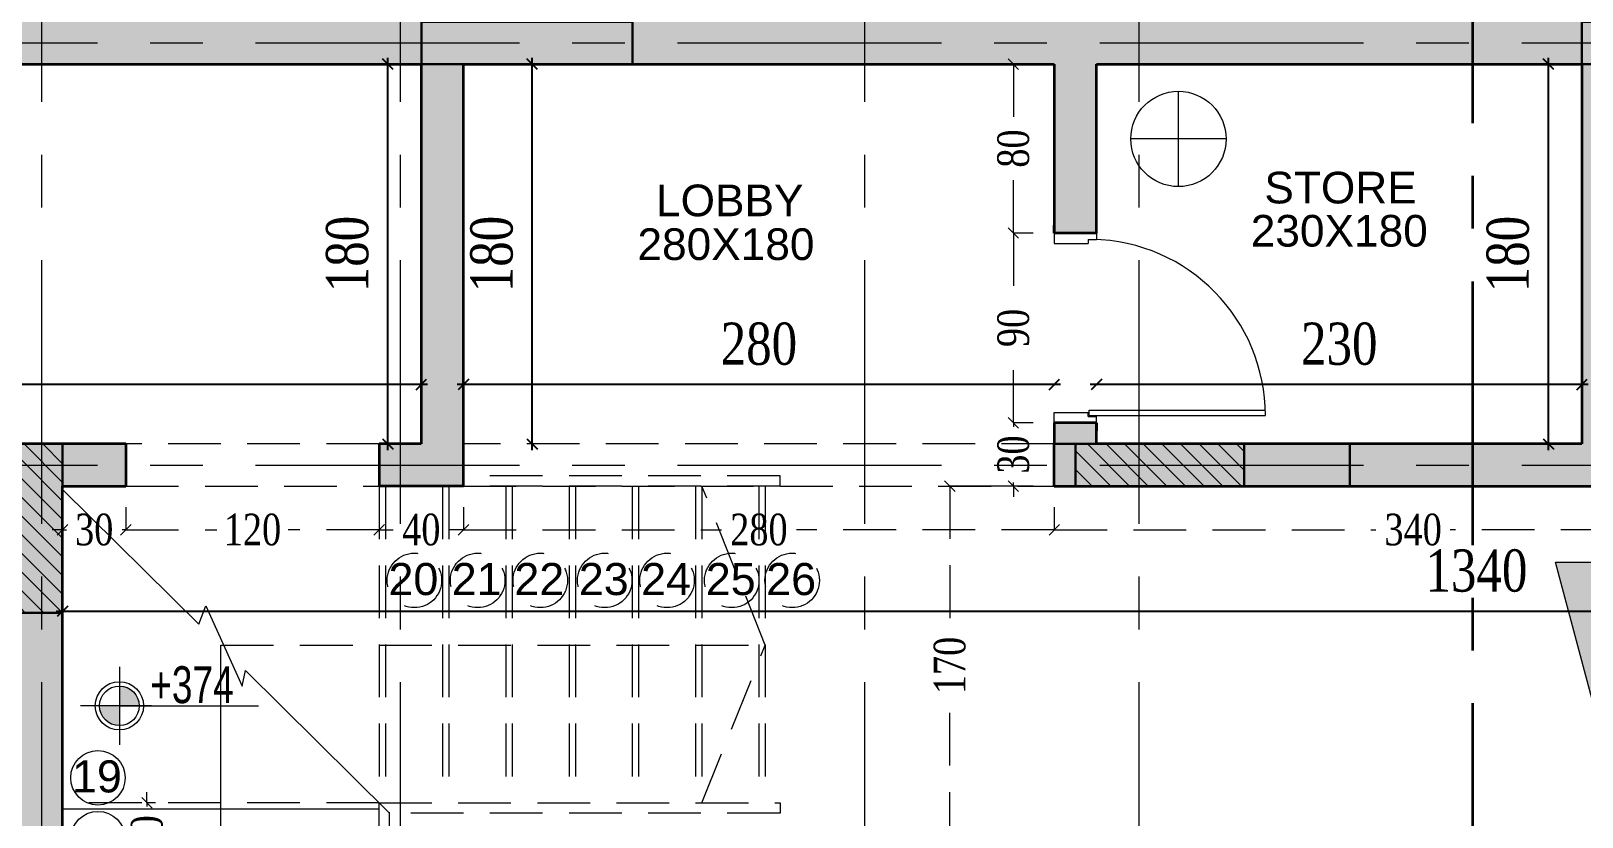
# Model space of a CAD drawing. Header units: inches. Extents: x -114 to 635, y -137 to 57.
# Drawn here: x 31.23 to 38.58, y 22.21 to 25.94 of the extents above; entities that cross this region are included whole.
import ezdxf
from ezdxf.enums import TextEntityAlignment as Align

# ---------------------------------------------------------------- set-up
doc = ezdxf.new("R2010")
doc.units = ezdxf.units.IN
doc.header["$MEASUREMENT"] = 0
doc.header["$PDMODE"] = 98
for name, pattern in [('( Hidden )', [0.375, 0.25, -0.125]), ('CENTER', [2, 1.25, -0.25, 0.25, -0.25]), ('CENTERX2', [4, 2.5, -0.5, 0.5, -0.5]), ('DASHED2', [0.375, 0.25, -0.125]), ('HIDDEN', [0.375, 0.25, -0.125]), ('VILLA AXIS$0$CENTER', [2, 1.25, -0.25, 0.25, -0.25])]:
    doc.linetypes.add(name, pattern=pattern)
doc.layers.get('0').update_dxf_attribs({"lineweight": 5})
doc.layers.get('Defpoints').update_dxf_attribs({"lineweight": 5})
for name, color, linetype, lineweight in [('.', 14, 'Continuous', 9), ('A-SECTION LINE', 230, 'Continuous', 35), ('A-text', 111, 'Continuous', 5), ('ARCHES', 1, 'HIDDEN', 5), ('COLUMNS HATCH', 1, 'Continuous', 5), ('DETAILS DIMENSION', 15, 'Continuous', 5), ('dim OUT_Pen_No__1', 7, 'Continuous', 13), ('DOOR', 1, 'Continuous', 5), ('E-AX', 9, '( Hidden )', 0), ('E-C', 6, 'Continuous', 5), ('GENERAL TEXT', 4, 'Continuous', 5), ('HATCH', 15, 'Continuous', 0), ('HIDDEN', 237, 'HIDDEN', 0), ('LEVEL SYMBOL', 8, 'Continuous', 5), ('PROPOSED COLUMNS', 6, 'Continuous', 30), ('ROOMS DIMENSION', 3, 'Continuous', 5), ('STAIR', 1, 'Continuous', 5), ('WALL PROPOSED', 7, 'Continuous', 30)]:
    doc.layers.add(name, color=color, linetype=linetype, lineweight=lineweight)
doc.layers.add('ALARM', color=7, linetype='Continuous', lineweight=5, true_color=0xff0f0f)
doc.layers.add('AXIES', color=7, linetype='CENTER', lineweight=0, true_color=0x949596)
doc.styles.add('002-F.FLOOR PLAN$0$xref plans$0$ATTRIBUTE', font='BKANT.TTF')
doc.styles.add('GROUND FLOOR XREF - option 3$0$STYLE1', font='arial.ttf', dxfattribs={"height": 30})
doc.styles.add('ST', font='times.ttf', dxfattribs={"width": 0.8})
doc.styles.get("Standard").update_dxf_attribs({"font": 'arial.ttf'})
doc.styles.add('style4', font='times.ttf', dxfattribs={"width": 0.8})
doc.dimstyles.new('DIM100-2', dxfattribs={"dimtxt": 0.2, "dimasz": 0.05, "dimexe": 0.1, "dimexo": 0.1, "dimgap": 0.09, "dimtad": 1, "dimdec": 0, "dimlfac": 100, "dimzin": 0, "dimdsep": 46, "dimtxsty": 'style4', "dimblk1": 'OBLIQUE', "dimblk2": 'OBLIQUE', "dimsah": 1, "dimcen": 0.09, "dimdle": 0.03, "dimse1": 1, "dimse2": 1, "dimclrd": 256, "dimclrt": 256, "dimadec": 0, "dimazin": 0, "dimtfac": 1, "dimtdec": 0, "dimtix": 1, "dimtmove": 2, "dimatfit": 3, "dimldrblk": 'OBLIQUE', "dimfxl": 1, "dimtolj": 1, "dimtzin": 0, "dimarcsym": 0})
doc.dimstyles.new('RASH PLAN', dxfattribs={"dimtxt": 0.15, "dimasz": 0.05, "dimexe": 0, "dimexo": 0.1, "dimgap": 0.05, "dimtad": 0, "dimdec": 0, "dimlfac": 100, "dimzin": 0, "dimdsep": 46, "dimtxsty": 'ST', "dimblk": 'OBLIQUE', "dimcen": 0.09, "dimclrd": 200, "dimclre": 6, "dimclrt": 1, "dimadec": 0, "dimazin": 0, "dimtfac": 1, "dimtdec": 0, "dimtmove": 1, "dimatfit": 3, "dimldrblk": 'OBLIQUE', "dimfxl": 0, "dimtolj": 1, "dimtzin": 0, "dimlwd": -1, "dimlwe": -1, "dimarcsym": 0})
pattern_1 = [(135, (-50.72994, 2.49188), (-0.044194174, -0.044194174), [])]

# ---------------------------------------------------------------- blocks, each defined once
blk = doc.blocks.new('_Oblique')
at = {"color": 0, "lineweight": -2}
blk.add_line((-0.5, -0.5), (0.5, 0.5), dxfattribs=at)
blk = doc.blocks.new('*D221')
at = {"layer": 'Defpoints', "color": 0, "transparency": 16777216}
for p in [(36.2784, 24.2618), (36.2784, 24.0296), (38.5789, 23.9796)]:
    blk.add_point(p, dxfattribs=at)
at = {"layer": 'ROOMS DIMENSION', "linetype": 'Continuous', "lineweight": -2, "transparency": 16777216}
blk.add_line((38.6089, 24.2618), (36.2484, 24.2618), dxfattribs=at)
at = {"layer": 'ROOMS DIMENSION', "lineweight": -2, "transparency": 16777216, "xscale": 0.05, "yscale": 0.05, "zscale": 0.05, "rotation": 180}
blk.add_blockref('_Oblique', (36.2784, 24.2618), dxfattribs=at)
at = {"layer": 'ROOMS DIMENSION', "lineweight": -2, "transparency": 16777216, "xscale": 0.05, "yscale": 0.05, "zscale": 0.05}
blk.add_blockref('_Oblique', (38.5789, 24.2618), dxfattribs=at)
at = {"layer": 'ROOMS DIMENSION', "transparency": 16777216, "insert": (37.4287, 24.4536), "char_height": 0.2, "attachment_point": 5, "style": 'style4'}
blk.add_mtext('\\A1;230', dxfattribs=at)
blk = doc.blocks.new('*D222')
at = {"layer": 'Defpoints', "color": 0, "transparency": 16777216}
for p in [(33.2786, 24.2618), (33.2786, 24.062), (36.0784, 24.0796)]:
    blk.add_point(p, dxfattribs=at)
at = {"layer": 'ROOMS DIMENSION', "linetype": 'Continuous', "lineweight": -2, "transparency": 16777216}
blk.add_line((36.1084, 24.2618), (33.2486, 24.2618), dxfattribs=at)
at = {"layer": 'ROOMS DIMENSION', "lineweight": -2, "transparency": 16777216, "xscale": 0.05, "yscale": 0.05, "zscale": 0.05, "rotation": 180}
blk.add_blockref('_Oblique', (33.2786, 24.2618), dxfattribs=at)
at = {"layer": 'ROOMS DIMENSION', "lineweight": -2, "transparency": 16777216, "xscale": 0.05, "yscale": 0.05, "zscale": 0.05}
blk.add_blockref('_Oblique', (36.0784, 24.2618), dxfattribs=at)
at = {"layer": 'ROOMS DIMENSION', "transparency": 16777216, "insert": (34.6785, 24.4536), "char_height": 0.2, "attachment_point": 5, "style": 'style4'}
blk.add_mtext('\\A1;280', dxfattribs=at)
blk = doc.blocks.new('*D223')
at = {"layer": 'Defpoints', "color": 0, "transparency": 16777216}
for p in [(27.2786, 24.2618), (27.2786, 23.9796), (33.0786, 23.9796)]:
    blk.add_point(p, dxfattribs=at)
at = {"layer": 'ROOMS DIMENSION', "linetype": 'Continuous', "lineweight": -2, "transparency": 16777216}
blk.add_line((33.1086, 24.2618), (27.2486, 24.2618), dxfattribs=at)
at = {"layer": 'ROOMS DIMENSION', "lineweight": -2, "transparency": 16777216, "xscale": 0.05, "yscale": 0.05, "zscale": 0.05, "rotation": 180}
blk.add_blockref('_Oblique', (27.2786, 24.2618), dxfattribs=at)
at = {"layer": 'ROOMS DIMENSION', "lineweight": -2, "transparency": 16777216, "xscale": 0.05, "yscale": 0.05, "zscale": 0.05}
blk.add_blockref('_Oblique', (33.0786, 24.2618), dxfattribs=at)
at = {"layer": 'ROOMS DIMENSION', "transparency": 16777216, "insert": (30.1786, 24.4536), "char_height": 0.2, "attachment_point": 5, "style": 'style4'}
blk.add_mtext('\\A1;580', dxfattribs=at)
blk = doc.blocks.new('*D252')
at = {"layer": 'Defpoints', "color": 0, "transparency": 16777216}
for p in [(36.0784, 23.7796), (39.479, 23.7796), (36.0784, 23.5732)]:
    blk.add_point(p, dxfattribs=at)
at = {"layer": 'DETAILS DIMENSION', "color": 6, "transparency": 16777216}
for p, q in [((36.0784, 23.6796), (36.0784, 23.5732)), ((39.479, 23.6796), (39.479, 23.5732))]:
    blk.add_line(p, q, dxfattribs=at)
at = {"layer": 'DETAILS DIMENSION', "color": 200, "linetype": 'DASHED2', "transparency": 16777216}
for p, q in [((36.0784, 23.5732), (37.6026, 23.5732)), ((39.479, 23.5732), (37.9548, 23.5732))]:
    blk.add_line(p, q, dxfattribs=at)
at = {"layer": 'DETAILS DIMENSION', "color": 200, "transparency": 16777216, "xscale": 0.05, "yscale": 0.05, "zscale": 0.05, "rotation": 180}
blk.add_blockref('_Oblique', (36.0784, 23.5732), dxfattribs=at)
at = {"layer": 'DETAILS DIMENSION', "color": 200, "transparency": 16777216, "xscale": 0.05, "yscale": 0.05, "zscale": 0.05}
blk.add_blockref('_Oblique', (39.479, 23.5732), dxfattribs=at)
at = {"layer": 'DETAILS DIMENSION', "color": 1, "transparency": 16777216, "insert": (37.7787, 23.5732), "char_height": 0.15, "attachment_point": 5, "style": 'ST'}
blk.add_mtext('\\A1;340', dxfattribs=at)
blk = doc.blocks.new('*D253')
at = {"layer": 'Defpoints', "color": 0, "transparency": 16777216}
for p in [(35.8844, 25.7801), (36.0784, 25.7801), (36.0784, 24.9796)]:
    blk.add_point(p, dxfattribs=at)
at = {"layer": 'DETAILS DIMENSION', "color": 6, "transparency": 16777216}
for p, q in [((35.9784, 25.7801), (35.8844, 25.7801)), ((35.9784, 24.9796), (35.8844, 24.9796))]:
    blk.add_line(p, q, dxfattribs=at)
at = {"layer": 'DETAILS DIMENSION', "color": 200, "linetype": 'DASHED2', "transparency": 16777216}
for p, q in [((35.8844, 25.7801), (35.8844, 25.5099)), ((35.8844, 24.9796), (35.8844, 25.2498))]:
    blk.add_line(p, q, dxfattribs=at)
at = {"layer": 'DETAILS DIMENSION', "color": 200, "transparency": 16777216, "xscale": 0.05, "yscale": 0.05, "zscale": 0.05}
for p, rotation in [((35.8844, 25.7801), 90), ((35.8844, 24.9796), 270)]:
    blk.add_blockref('_Oblique', p, dxfattribs=dict(at, rotation=rotation))
at = {"layer": 'DETAILS DIMENSION', "color": 1, "transparency": 16777216, "insert": (35.8844, 25.3799), "char_height": 0.15, "attachment_point": 5, "rotation": 90, "style": 'ST'}
blk.add_mtext('\\A1;80', dxfattribs=at)
blk = doc.blocks.new('*D254')
at = {"layer": 'Defpoints', "color": 0, "transparency": 16777216}
for p in [(36.0784, 24.9796), (35.8844, 24.0796), (36.0784, 24.0796)]:
    blk.add_point(p, dxfattribs=at)
at = {"layer": 'DETAILS DIMENSION', "color": 6, "transparency": 16777216}
for p, q in [((35.9784, 24.9796), (35.8844, 24.9796)), ((35.9784, 24.0796), (35.8844, 24.0796))]:
    blk.add_line(p, q, dxfattribs=at)
at = {"layer": 'DETAILS DIMENSION', "color": 200, "linetype": 'DASHED2', "transparency": 16777216}
for p, q in [((35.8844, 24.9796), (35.8844, 24.6616)), ((35.8844, 24.0796), (35.8844, 24.3977))]:
    blk.add_line(p, q, dxfattribs=at)
at = {"layer": 'DETAILS DIMENSION', "color": 200, "transparency": 16777216, "xscale": 0.05, "yscale": 0.05, "zscale": 0.05}
for p, rotation in [((35.8844, 24.9796), 90), ((35.8844, 24.0796), 270)]:
    blk.add_blockref('_Oblique', p, dxfattribs=dict(at, rotation=rotation))
at = {"layer": 'DETAILS DIMENSION', "color": 1, "transparency": 16777216, "insert": (35.8844, 24.5296), "char_height": 0.15, "attachment_point": 5, "rotation": 90, "style": 'ST'}
blk.add_mtext('\\A1;90', dxfattribs=at)
blk = doc.blocks.new('*D255')
at = {"layer": 'Defpoints', "color": 0, "transparency": 16777216}
for p in [(36.0784, 24.0796), (35.8844, 23.7796), (36.0784, 23.7796)]:
    blk.add_point(p, dxfattribs=at)
at = {"layer": 'DETAILS DIMENSION', "color": 200, "linetype": 'DASHED2', "transparency": 16777216}
for p, q in [((35.8844, 24.0796), (35.8844, 24.1296)), ((35.8844, 24.0796), (35.8844, 24.0615)), ((35.8844, 23.7796), (35.8844, 23.7978)), ((35.8844, 23.7796), (35.8844, 23.7296))]:
    blk.add_line(p, q, dxfattribs=at)
at = {"layer": 'DETAILS DIMENSION', "color": 6, "transparency": 16777216}
for p, q in [((35.9784, 24.0796), (35.8844, 24.0796)), ((35.9784, 23.7796), (35.8844, 23.7796))]:
    blk.add_line(p, q, dxfattribs=at)
at = {"layer": 'DETAILS DIMENSION', "color": 200, "transparency": 16777216, "xscale": 0.05, "yscale": 0.05, "zscale": 0.05}
for p, rotation in [((35.8844, 24.0796), 270), ((35.8844, 23.7796), 90)]:
    blk.add_blockref('_Oblique', p, dxfattribs=dict(at, rotation=rotation))
at = {"layer": 'DETAILS DIMENSION', "color": 1, "transparency": 16777216, "insert": (35.8844, 23.9296), "char_height": 0.15, "attachment_point": 5, "rotation": 90, "style": 'ST'}
blk.add_mtext('\\A1;30', dxfattribs=at)
blk = doc.blocks.new('*D266')
at = {"layer": 'Defpoints', "color": 0, "transparency": 16777216}
for p in [(33.2786, 23.7796), (36.0784, 23.7796), (33.2786, 23.5732)]:
    blk.add_point(p, dxfattribs=at)
at = {"layer": 'DETAILS DIMENSION', "color": 6, "transparency": 16777216}
for p, q in [((33.2786, 23.6796), (33.2786, 23.5732)), ((36.0784, 23.6796), (36.0784, 23.5732))]:
    blk.add_line(p, q, dxfattribs=at)
at = {"layer": 'DETAILS DIMENSION', "color": 200, "linetype": 'DASHED2', "transparency": 16777216}
for p, q in [((33.2786, 23.5732), (34.5007, 23.5732)), ((36.0784, 23.5732), (34.8563, 23.5732))]:
    blk.add_line(p, q, dxfattribs=at)
at = {"layer": 'DETAILS DIMENSION', "color": 200, "transparency": 16777216, "xscale": 0.05, "yscale": 0.05, "zscale": 0.05, "rotation": 180}
blk.add_blockref('_Oblique', (33.2786, 23.5732), dxfattribs=at)
at = {"layer": 'DETAILS DIMENSION', "color": 200, "transparency": 16777216, "xscale": 0.05, "yscale": 0.05, "zscale": 0.05}
blk.add_blockref('_Oblique', (36.0784, 23.5732), dxfattribs=at)
at = {"layer": 'DETAILS DIMENSION', "color": 1, "transparency": 16777216, "insert": (34.6785, 23.5732), "char_height": 0.15, "attachment_point": 5, "style": 'ST'}
blk.add_mtext('\\A1;280', dxfattribs=at)
blk = doc.blocks.new('*D267')
at = {"layer": 'Defpoints', "color": 0, "transparency": 16777216}
for p in [(32.8786, 23.7793), (33.2786, 23.7796), (32.8786, 23.5732)]:
    blk.add_point(p, dxfattribs=at)
at = {"layer": 'DETAILS DIMENSION', "color": 6, "transparency": 16777216}
for p, q in [((32.8786, 23.6793), (32.8786, 23.5732)), ((33.2786, 23.6796), (33.2786, 23.5732))]:
    blk.add_line(p, q, dxfattribs=at)
at = {"layer": 'DETAILS DIMENSION', "color": 200, "linetype": 'DASHED2', "transparency": 16777216}
for p, q in [((32.8786, 23.5732), (32.9445, 23.5732)), ((33.2786, 23.5732), (33.2126, 23.5732))]:
    blk.add_line(p, q, dxfattribs=at)
at = {"layer": 'DETAILS DIMENSION', "color": 200, "transparency": 16777216, "xscale": 0.05, "yscale": 0.05, "zscale": 0.05, "rotation": 180}
blk.add_blockref('_Oblique', (32.8786, 23.5732), dxfattribs=at)
at = {"layer": 'DETAILS DIMENSION', "color": 200, "transparency": 16777216, "xscale": 0.05, "yscale": 0.05, "zscale": 0.05}
blk.add_blockref('_Oblique', (33.2786, 23.5732), dxfattribs=at)
at = {"layer": 'DETAILS DIMENSION', "color": 1, "transparency": 16777216, "insert": (33.0786, 23.5732), "char_height": 0.15, "attachment_point": 5, "style": 'ST'}
blk.add_mtext('\\A1;40', dxfattribs=at)
blk = doc.blocks.new('*D268')
at = {"layer": 'Defpoints', "color": 0, "transparency": 16777216}
for p in [(31.6786, 23.7796), (32.8786, 23.7793), (31.6786, 23.5732)]:
    blk.add_point(p, dxfattribs=at)
at = {"layer": 'DETAILS DIMENSION', "color": 6, "transparency": 16777216}
for p, q in [((31.6786, 23.6796), (31.6786, 23.5732)), ((32.8786, 23.6793), (32.8786, 23.5732))]:
    blk.add_line(p, q, dxfattribs=at)
at = {"layer": 'DETAILS DIMENSION', "color": 200, "linetype": 'DASHED2', "transparency": 16777216}
for p, q in [((31.6786, 23.5732), (32.1092, 23.5732)), ((32.8786, 23.5732), (32.4479, 23.5732))]:
    blk.add_line(p, q, dxfattribs=at)
at = {"layer": 'DETAILS DIMENSION', "color": 200, "transparency": 16777216, "xscale": 0.05, "yscale": 0.05, "zscale": 0.05, "rotation": 180}
blk.add_blockref('_Oblique', (31.6786, 23.5732), dxfattribs=at)
at = {"layer": 'DETAILS DIMENSION', "color": 200, "transparency": 16777216, "xscale": 0.05, "yscale": 0.05, "zscale": 0.05}
blk.add_blockref('_Oblique', (32.8786, 23.5732), dxfattribs=at)
at = {"layer": 'DETAILS DIMENSION', "color": 1, "transparency": 16777216, "insert": (32.2786, 23.5732), "char_height": 0.15, "attachment_point": 5, "style": 'ST'}
blk.add_mtext('\\A1;120', dxfattribs=at)
blk = doc.blocks.new('*D269')
at = {"layer": 'Defpoints', "color": 0, "transparency": 16777216}
for p in [(31.3786, 23.7796), (31.6786, 23.7796), (31.3786, 23.5732)]:
    blk.add_point(p, dxfattribs=at)
at = {"layer": 'DETAILS DIMENSION', "color": 6, "transparency": 16777216}
for p, q in [((31.3786, 23.6796), (31.3786, 23.5732)), ((31.6786, 23.6796), (31.6786, 23.5732))]:
    blk.add_line(p, q, dxfattribs=at)
at = {"layer": 'DETAILS DIMENSION', "color": 200, "linetype": 'DASHED2', "transparency": 16777216}
for p, q in [((31.3786, 23.5732), (31.3286, 23.5732)), ((31.3786, 23.5732), (31.3967, 23.5732)), ((31.6786, 23.5732), (31.6604, 23.5732)), ((31.6786, 23.5732), (31.7286, 23.5732))]:
    blk.add_line(p, q, dxfattribs=at)
at = {"layer": 'DETAILS DIMENSION', "color": 200, "transparency": 16777216, "xscale": 0.05, "yscale": 0.05, "zscale": 0.05}
blk.add_blockref('_Oblique', (31.3786, 23.5732), dxfattribs=at)
at = {"layer": 'DETAILS DIMENSION', "color": 200, "transparency": 16777216, "xscale": 0.05, "yscale": 0.05, "zscale": 0.05, "rotation": 180}
blk.add_blockref('_Oblique', (31.6786, 23.5732), dxfattribs=at)
at = {"layer": 'DETAILS DIMENSION', "color": 1, "transparency": 16777216, "insert": (31.5286, 23.5732), "char_height": 0.15, "attachment_point": 5, "style": 'ST'}
blk.add_mtext('\\A1;30', dxfattribs=at)
blk = doc.blocks.new('*D308')
at = {"layer": 'Defpoints', "color": 0, "transparency": 16777216}
for p in [(35.583, 23.7796), (36.0784, 23.7796), (35.2783, 22.08)]:
    blk.add_point(p, dxfattribs=at)
at = {"layer": 'DETAILS DIMENSION', "color": 6, "transparency": 16777216}
for p, q in [((35.9784, 23.7796), (35.583, 23.7796)), ((35.3783, 22.08), (35.583, 22.08))]:
    blk.add_line(p, q, dxfattribs=at)
at = {"layer": 'DETAILS DIMENSION', "color": 200, "linetype": 'DASHED2', "transparency": 16777216}
for p, q in [((35.583, 23.7796), (35.583, 23.0992)), ((35.583, 22.08), (35.583, 22.7605))]:
    blk.add_line(p, q, dxfattribs=at)
at = {"layer": 'DETAILS DIMENSION', "color": 200, "transparency": 16777216, "xscale": 0.05, "yscale": 0.05, "zscale": 0.05}
for p, rotation in [((35.583, 23.7796), 90), ((35.583, 22.08), 270)]:
    blk.add_blockref('_Oblique', p, dxfattribs=dict(at, rotation=rotation))
at = {"layer": 'DETAILS DIMENSION', "color": 1, "transparency": 16777216, "insert": (35.583, 22.9298), "char_height": 0.15, "attachment_point": 5, "rotation": 90, "style": 'ST'}
blk.add_mtext('\\A1;170', dxfattribs=at)
blk = doc.blocks.new('*D311')
at = {"layer": 'Defpoints', "color": 0, "transparency": 16777216}
for p in [(31.3786, 23.7796), (44.7787, 23.7796), (44.7787, 23.1867)]:
    blk.add_point(p, dxfattribs=at)
at = {"layer": 'ROOMS DIMENSION', "linetype": 'Continuous', "lineweight": -2, "transparency": 16777216}
blk.add_line((31.3486, 23.1867), (44.8087, 23.1867), dxfattribs=at)
at = {"layer": 'ROOMS DIMENSION', "lineweight": -2, "transparency": 16777216, "xscale": 0.05, "yscale": 0.05, "zscale": 0.05, "rotation": 180}
blk.add_blockref('_Oblique', (31.3786, 23.1867), dxfattribs=at)
at = {"layer": 'ROOMS DIMENSION', "lineweight": -2, "transparency": 16777216, "xscale": 0.05, "yscale": 0.05, "zscale": 0.05}
blk.add_blockref('_Oblique', (44.7787, 23.1867), dxfattribs=at)
at = {"layer": 'ROOMS DIMENSION', "transparency": 16777216, "insert": (38.0787, 23.3785), "char_height": 0.2, "attachment_point": 5, "style": 'style4'}
blk.add_mtext('\\A1;1340', dxfattribs=at)
blk = doc.blocks.new('*D334')
at = {"layer": 'Defpoints', "color": 0, "transparency": 16777216}
for p in [(38.4202, 25.7801), (38.5789, 25.7801), (38.5789, 23.9796)]:
    blk.add_point(p, dxfattribs=at)
at = {"layer": 'ROOMS DIMENSION', "linetype": 'Continuous', "lineweight": -2, "transparency": 16777216}
blk.add_line((38.4202, 23.9496), (38.4202, 25.8101), dxfattribs=at)
at = {"layer": 'ROOMS DIMENSION', "lineweight": -2, "transparency": 16777216, "xscale": 0.05, "yscale": 0.05, "zscale": 0.05}
for p, rotation in [((38.4202, 25.7801), 90), ((38.4202, 23.9796), 270)]:
    blk.add_blockref('_Oblique', p, dxfattribs=dict(at, rotation=rotation))
at = {"layer": 'ROOMS DIMENSION', "transparency": 16777216, "insert": (38.2284, 24.8799), "char_height": 0.2, "attachment_point": 5, "rotation": 90, "style": 'style4'}
blk.add_mtext('\\A1;180', dxfattribs=at)
blk = doc.blocks.new('*D345')
at = {"layer": 'Defpoints', "color": 0, "transparency": 16777216}
for p in [(33.2786, 25.7801), (33.6043, 25.7801), (33.2786, 23.9796)]:
    blk.add_point(p, dxfattribs=at)
at = {"layer": 'ROOMS DIMENSION', "linetype": 'Continuous', "lineweight": -2, "transparency": 16777216}
blk.add_line((33.6043, 23.9496), (33.6043, 25.8101), dxfattribs=at)
at = {"layer": 'ROOMS DIMENSION', "lineweight": -2, "transparency": 16777216, "xscale": 0.05, "yscale": 0.05, "zscale": 0.05}
for p, rotation in [((33.6043, 25.7801), 90), ((33.6043, 23.9796), 270)]:
    blk.add_blockref('_Oblique', p, dxfattribs=dict(at, rotation=rotation))
at = {"layer": 'ROOMS DIMENSION', "transparency": 16777216, "insert": (33.4126, 24.8799), "char_height": 0.2, "attachment_point": 5, "rotation": 90, "style": 'style4'}
blk.add_mtext('\\A1;180', dxfattribs=at)
blk = doc.blocks.new('*D346')
at = {"layer": 'Defpoints', "color": 0, "transparency": 16777216}
for p in [(32.9203, 25.7801), (33.0786, 25.7801), (33.0786, 23.9796)]:
    blk.add_point(p, dxfattribs=at)
at = {"layer": 'ROOMS DIMENSION', "linetype": 'Continuous', "lineweight": -2, "transparency": 16777216}
blk.add_line((32.9203, 23.9496), (32.9203, 25.8101), dxfattribs=at)
at = {"layer": 'ROOMS DIMENSION', "lineweight": -2, "transparency": 16777216, "xscale": 0.05, "yscale": 0.05, "zscale": 0.05}
for p, rotation in [((32.9203, 25.7801), 90), ((32.9203, 23.9796), 270)]:
    blk.add_blockref('_Oblique', p, dxfattribs=dict(at, rotation=rotation))
at = {"layer": 'ROOMS DIMENSION', "transparency": 16777216, "insert": (32.7286, 24.8799), "char_height": 0.2, "attachment_point": 5, "rotation": 90, "style": 'style4'}
blk.add_mtext('\\A1;180', dxfattribs=at)
blk = doc.blocks.new('A$Cee9972fe')
at = {"layer": 'ALARM', "lineweight": 0}
for p, q in [((-0.1835, -0.0942), (-0.1835, 0.3575)), ((0.0423, 0.1316), (-0.4093, 0.1316))]:
    blk.add_line(p, q, dxfattribs=at)
blk.add_circle((-0.1835, 0.1316), 0.2258, dxfattribs=at)
blk = doc.blocks.new('*U1152')
for p, q in [((-1600, 101.4), (-1550, 101.4)), ((-1550, 101.4), (-1550, -58.6)), ((-750, 101.4), (-750, -58.6)), ((-700, 101.4), (-750, 101.4)), ((-1570, -58.6), (-1550, -58.6)), ((-1570, -58.6), (-1570, -98.6)), ((-1565, -63.6), (-1565, -898.6)), ((-1565, -63.6), (-1540, -63.6)), ((-1540, -63.6), (-1540, -896.8)), ((-730, -58.6), (-750, -58.6)), ((-730, -58.6), (-730, -98.6)), ((-1600, -98.6), (-1570, -98.6)), ((-700, -98.6), (-730, -98.6))]:
    blk.add_line(p, q)
blk.add_arc((-1565.1, -63.4), 835.2, 270.00586, 358.95662)
blk = doc.blocks.new('DASLASDLASLDASLASDLASLQWELQWELQWELQWELQ')
at = {"layer": 'AXIES', "linetype": 'CENTERX2', "ltscale": 0.5}
for p, q in [((31.2786, -578.2063), (31.2786, -610.1736)), ((32.9786, -578.2063), (32.9786, -610.1736)), ((35.1783, -578.2063), (35.1783, -610.1736)), ((36.4786, -578.2063), (36.4786, -610.1736)), ((20.2934, -587.1767), (52.6834, -587.1767)), ((20.2934, -589.1776), (52.6834, -589.1776))]:
    blk.add_line(p, q, dxfattribs=at)
blk = doc.blocks.new('QWEQWLDASLLDLQLEQWLDASLELQWLQELQWLE')
at = {"layer": '.'}
h = blk.add_hatch(dxfattribs=at)
h.set_pattern_fill('ANSI31', color=9, scale=0.5, angle=90)
h.set_pattern_definition(pattern_1)
h.paths.add_polyline_path([(933.9902, -49.9205), (933.7902, -49.9205), (933.7902, -49.1205), (933.9902, -49.1205)])
h = blk.add_hatch(dxfattribs=at)
h.set_pattern_fill('ANSI31', color=9, scale=0.5, angle=90)
h.set_pattern_definition(pattern_1)
h.paths.add_polyline_path([(939.5897, -49.1205), (939.5897, -49.3205), (938.7902, -49.3205), (938.7902, -49.1205)])
at = {"layer": 'COLUMNS HATCH', "ltscale": 300}
for points in [[(936.6907, -47.1196), (936.6907, -47.3196), (935.6907, -47.3196), (935.6907, -47.1196)], [(942.3904, -47.12), (942.3904, -47.32), (941.1904, -47.32), (941.1904, -47.12)], [(933.6902, -49.1205), (933.9902, -49.1205), (933.9902, -49.9205), (933.6902, -49.9205)], [(938.69, -49.1205), (940.0897, -49.1205), (940.0897, -49.3205), (938.69, -49.3205)]]:
    blk.add_hatch(color=256, dxfattribs=at).paths.add_polyline_path(points)
at = {"layer": 'PROPOSED COLUMNS'}
for points in [[(936.6907, -47.1196), (936.6907, -47.3196), (935.6907, -47.3196), (935.6907, -47.1196)], [(942.3904, -47.12), (942.3904, -47.32), (941.1904, -47.32), (941.1904, -47.12)], [(933.6902, -49.1205), (933.9902, -49.1205), (933.9902, -49.9205), (933.6902, -49.9205)], [(933.9902, -49.9205), (933.7902, -49.9205), (933.7902, -49.1205), (933.9902, -49.1205)], [(938.69, -49.1205), (940.0897, -49.1205), (940.0897, -49.3205), (938.69, -49.3205)], [(939.5897, -49.1205), (939.5897, -49.3205), (938.7902, -49.3205), (938.7902, -49.1205)]]:
    blk.add_lwpolyline(points, close=True, dxfattribs=at)
blk = doc.blocks.new('002-F.FLOOR PLAN$0$xref plans$0$LVL-PL')
h = blk.add_hatch(color=256)
h.paths.add_polyline_path([(0, 0.1233), (0, 0), (0.1233, 0, 0.414214)])
h.paths.add_polyline_path([(0, 0), (-0.1233, 0, 0.414214), (0, -0.1233)])
for p, q in [((0, 0.2424), (0, -0.2424)), ((0.2, 0), (-0.2424, 0)), ((0, 0), (0.8648, 0))]:
    blk.add_line(p, q)
for radius in [0.15, 0.1233]:
    blk.add_circle((0, 0), radius)
at = {"style": '002-F.FLOOR PLAN$0$xref plans$0$ATTRIBUTE', "width": 0.75, "flags": 12}
for tag, p in [('LEVEL', (0.517, 0.1508)), ('POSITION', (0.517, -0.1541))]:
    blk.add_attdef(tag, text='', height=0.2, dxfattribs=at).set_placement(p, align=Align.MIDDLE)
blk = doc.blocks.new('FIRE EXTINGUISHER')
at = {"transparency": 33554559}
h = blk.add_hatch(color=256, dxfattribs=at)
h.dxf.hatch_style = 1
h.paths.add_polyline_path([(165310.7, -106760.4), (164960.7, -106666.6), (164960.7, -106854.2)])
for p, q in [((164810.7, -106860.4), (164810.7, -106660.4)), ((164960.7, -106854.2), (164960.7, -106666.6)), ((165310.7, -106760.4), (164960.7, -106666.6)), ((164810.7, -106760.4), (164960.7, -106760.4)), ((165310.7, -106760.4), (164960.7, -106854.2))]:
    blk.add_line(p, q)
blk = doc.blocks.new('*D1123')
at = {"layer": 'Defpoints', "color": 0, "transparency": 16777216}
for p in [(31.7197, 22.2792), (31.7786, 22.2792), (31.7121, 21.9792)]:
    blk.add_point(p, dxfattribs=at)
at = {"layer": 'DETAILS DIMENSION', "color": 200, "linetype": 'DASHED2', "transparency": 16777216}
for p, q in [((31.7786, 22.2792), (31.7786, 22.3292)), ((31.7786, 22.2792), (31.7786, 22.2611)), ((31.7786, 21.9792), (31.7786, 21.9974)), ((31.7786, 21.9792), (31.7786, 21.9292))]:
    blk.add_line(p, q, dxfattribs=at)
at = {"layer": 'DETAILS DIMENSION', "color": 6, "transparency": 16777216}
for p, q in [((31.8197, 22.2792), (31.7786, 22.2792)), ((31.8121, 21.9792), (31.7786, 21.9792))]:
    blk.add_line(p, q, dxfattribs=at)
at = {"layer": 'DETAILS DIMENSION', "color": 200, "transparency": 16777216, "xscale": 0.05, "yscale": 0.05, "zscale": 0.05}
for p, rotation in [((31.7786, 22.2792), 270), ((31.7786, 21.9792), 90)]:
    blk.add_blockref('_Oblique', p, dxfattribs=dict(at, rotation=rotation))
at = {"layer": 'DETAILS DIMENSION', "color": 1, "transparency": 16777216, "insert": (31.7786, 22.1292), "char_height": 0.15, "attachment_point": 5, "rotation": 90, "style": 'ST'}
blk.add_mtext('\\A1;30', dxfattribs=at)

msp = doc.modelspace()

# ---------------------------------------------------------------- hatches: boundary and pattern name
at = {"layer": 'HATCH', "true_color": 0x939598}
h = msp.add_hatch(color=252, dxfattribs=at)
h.dxf.hatch_style = 1
h.paths.add_polyline_path([(34.6793, 31.1805), (33.029, 31.1805), (33.029, 30.9805), (33.8791, 30.9805), (33.8791, 25.9801), (31.3796, 25.9801), (31.3796, 26.5797), (31.1796, 26.5797), (31.1796, 25.9801), (26.9785, 25.9805), (26.9785, 25.7805), (27.0786, 25.7801), (27.0786, 25.5811), (27.1936, 25.5811), (27.2786, 25.5811), (27.2786, 25.7801), (33.0786, 25.7801), (33.0786, 23.9796), (32.8786, 23.9796), (32.8786, 23.7796), (33.2786, 23.7796), (33.2786, 23.9796), (33.2786, 25.7801), (36.0784, 25.7801), (36.0784, 24.9796), (36.1634, 24.9796), (36.2784, 24.9796), (36.2784, 25.7801), (38.5789, 25.7801), (38.5789, 23.9796), (36.2784, 23.9796), (36.2784, 24.0796), (36.1634, 24.0796), (36.0784, 24.0796), (36.0784, 23.9796), (36.0784, 23.7796), (39.479, 23.7796), (39.479, 23.9796), (38.7789, 23.9796), (38.7789, 25.7801), (40.0784, 25.7801), (40.0784, 25.9801), (36.2787, 25.9801), (36.2787, 26.5797), (36.0787, 26.5797), (36.0787, 25.9801), (34.0791, 25.9801), (34.0791, 27.98), (35.0783, 27.98), (35.0783, 28.065), (35.0783, 28.18), (34.0791, 28.18), (34.0791, 30.9805), (34.6793, 30.9805)])
h = msp.add_hatch(color=252, dxfattribs=at)
h.dxf.hatch_style = 1
h.paths.add_polyline_path([(31.3786, 23.7796), (31.6786, 23.7796), (31.6786, 23.9796), (30.3786, 23.9796), (30.3786, 23.7796), (31.0786, 23.7796), (31.0786, 20.2341), (30.1786, 20.2341), (30.1786, 20.1341), (31.0786, 20.1341), (31.0786, 18.2794), (29.1787, 18.2794), (29.1787, 23.7796), (29.2786, 23.7796), (29.2786, 23.8946), (29.2786, 23.9796), (28.8789, 23.9796), (28.8789, 23.8946), (28.8789, 23.7796), (28.9787, 23.7796), (28.9787, 18.2794), (27.2791, 18.2794), (27.2791, 18.8779), (27.1791, 18.8779), (27.1791, 18.2794), (25.1786, 18.2794), (25.1786, 18.6799), (24.9786, 18.6799), (24.9786, 17.5791), (25.1786, 17.5791), (25.1786, 18.0794), (26.9784, 18.0794), (26.9784, 17.2794), (27.0784, 17.2794), (27.0784, 18.0794), (29.5788, 18.0794), (29.5788, 17.3794), (29.6788, 17.3794), (29.6788, 18.0794), (31.0786, 18.0794), (31.0786, 17.3794), (31.3786, 17.3794), (31.3786, 17.5794), (35.2786, 17.5794), (35.2786, 17.7044), (35.2786, 17.7794), (31.3786, 17.7794), (31.3786, 18.0794)])

# ---------------------------------------------------------------- linework, layer by layer
at = {"layer": 'A-SECTION LINE', "linetype": 'VILLA AXIS$0$CENTER'}
msp.add_lwpolyline([(38.0616, 5.5005), (38.0616, 32.8481)], dxfattribs=at)
at = {"layer": 'A-text'}
for centre in [(31.5462, 22.3976), (31.5462, 22.1093)]:
    msp.add_circle(centre, 0.1291, dxfattribs=at)
at = {"layer": 'ARCHES'}
for p, q in [((32.8786, 23.9796), (31.6786, 23.9796)), ((36.0784, 23.9796), (33.2786, 23.9796)), ((31.6786, 23.7796), (32.8786, 23.7793)), ((33.2786, 23.7796), (36.0784, 23.7796))]:
    msp.add_line(p, q, dxfattribs=at)
at = {"layer": 'dim OUT_Pen_No__1', "color": 7, "linetype": 'Continuous', "lineweight": 13}
msp.add_line((35.9784, 25.7801), (33.4786, 25.7801), dxfattribs=at)
at = {"layer": 'HIDDEN'}
for p, q in [((32.8786, 23.7793), (32.8786, 22.2793)), ((32.9086, 23.7793), (32.9086, 22.2793)), ((33.1786, 23.7793), (33.1786, 22.2793)), ((33.2086, 23.7793), (33.2086, 22.2793)), ((33.4786, 23.7793), (33.4786, 22.2793)), ((33.4786, 23.7793), (33.4786, 22.2793)), ((33.5086, 23.7793), (33.5086, 22.2793)), ((33.7786, 23.7793), (33.7786, 22.2793)), ((33.8086, 23.7793), (33.8086, 22.2793)), ((34.0786, 23.7793), (34.0786, 22.2793)), ((34.1086, 23.7793), (34.1086, 22.2793)), ((34.3786, 23.7793), (34.3786, 22.2793)), ((34.4086, 23.7793), (34.4086, 22.2793)), ((34.6786, 23.7793), (34.6786, 22.2793)), ((34.7086, 23.7793), (34.7086, 22.2793)), ((32.1286, 23.0259), (34.7086, 23.0259)), ((32.8786, 22.2792), (34.7786, 22.2792)), ((34.7786, 22.2793), (34.7786, 22.2293)), ((34.7786, 22.2293), (32.9286, 22.2293))]:
    msp.add_line(p, q, dxfattribs=at)
msp.add_lwpolyline([(34.4086, 22.2793), (34.7086, 23.0259), (34.4086, 23.7793)], dxfattribs=at)
for centre in [(33.0459, 23.333), (33.3457, 23.333), (33.6424, 23.333), (33.9478, 23.333), (34.2431, 23.333), (34.5497, 23.333), (34.8359, 23.333)]:
    msp.add_circle(centre, 0.1291, dxfattribs=at)
at = {"layer": 'STAIR', "linetype": '( Hidden )'}
for p, q in [((34.7786, 23.7796), (33.2786, 23.7796)), ((32.8786, 22.2792), (31.3786, 22.2792)), ((32.8786, 22.08), (32.8786, 22.2793)), ((32.9286, 22.0852), (32.9286, 22.2344))]:
    msp.add_line(p, q, dxfattribs=at)
at = {"layer": 'STAIR', "linetype": 'Continuous'}
for p, q in [((32.1286, 18.466), (32.1286, 23.0259)), ((32.8786, 22.2492), (31.3786, 22.2492))]:
    msp.add_line(p, q, dxfattribs=at)
at = {"layer": 'STAIR', "linetype": '( Hidden )'}
msp.add_lwpolyline([(34.7786, 23.7793), (34.7786, 23.8293), (33.2786, 23.8293)], dxfattribs=at)
at = {"layer": 'STAIR', "linetype": 'Continuous'}
msp.add_lwpolyline([(31.3786, 23.7639), (32.0241, 23.125), (32.0582, 23.2123), (32.2299, 22.8316), (32.2461, 22.9053), (32.9286, 22.2298)], dxfattribs=at)
at = {"layer": 'WALL PROPOSED', "linetype": 'Continuous', "lineweight": 35}
for p, q in [((36.0784, 24.9796), (36.0784, 25.0166)), ((36.2784, 24.9796), (36.2784, 25.0166)), ((36.1634, 24.9796), (36.0784, 24.9796)), ((36.2784, 24.9796), (36.1634, 24.9796)), ((36.0784, 24.0796), (36.0784, 24.0426)), ((36.1634, 24.0796), (36.0784, 24.0796)), ((36.2784, 24.0796), (36.1634, 24.0796)), ((36.2784, 24.0796), (36.2784, 24.0426)), ((31.6786, 23.9796), (31.6786, 23.7796)), ((31.6786, 23.9796), (31.6786, 23.7796)), ((32.8786, 23.9796), (32.8786, 23.7796)), ((32.8786, 23.9796), (32.8786, 23.7796))]:
    msp.add_line(p, q, dxfattribs=at)
at = {"layer": 'WALL PROPOSED', "linetype": 'Continuous', "lineweight": 35, "flags": 128}
for points in [[(27.2786, 25.7801), (33.0786, 25.7801)], [(33.0786, 25.7801), (33.0786, 23.9796)], [(33.2786, 25.7801), (36.0784, 25.7801)], [(33.2786, 23.9796), (33.2786, 25.7801)], [(36.0784, 25.7801), (36.0784, 24.9796)], [(36.2784, 25.7801), (38.5789, 25.7801)], [(36.2784, 24.9796), (36.2784, 25.7801)], [(38.5789, 25.7801), (38.5789, 23.9796)], [(36.0784, 24.0796), (36.0784, 23.9796)], [(36.2784, 23.9796), (36.2784, 24.0796)], [(31.6786, 23.9796), (30.3786, 23.9796)], [(33.0786, 23.9796), (32.8786, 23.9796)], [(33.2786, 23.7796), (33.2786, 23.9796)], [(36.0784, 23.7796), (36.0784, 23.9796)], [(38.5789, 23.9796), (36.2784, 23.9796)], [(31.3786, 23.7796), (31.6786, 23.7796)], [(31.3786, 18.0794), (31.3786, 23.7796)], [(33.2786, 23.7796), (32.8786, 23.7796)], [(36.0784, 23.7796), (39.479, 23.7796)]]:
    msp.add_lwpolyline(points, dxfattribs=at)

# ---------------------------------------------------------------- block references
at = {"layer": 'ALARM'}
msp.add_blockref('A$Cee9972fe', (36.85, 25.2939), dxfattribs=at)
at = {"layer": 'ALARM', "color": 242, "true_color": 0xcd2027, "xscale": 0.0024, "yscale": 0.0024, "zscale": 0.0024, "rotation": 270}
msp.add_blockref('FIRE EXTINGUISHER', (294.903, 419.3253), dxfattribs=at)
at = {"layer": 'DOOR', "xscale": 0.001, "yscale": 0.001, "zscale": 0.001, "rotation": 89.99999999999997}
msp.add_blockref('*U1152', (36.1798, 25.6796), dxfattribs=at)
at = {"layer": 'E-AX'}
msp.add_blockref('DASLASDLASLDASLASDLASLQWELQWELQWELQWELQ', (0, 613.0572), dxfattribs=at)
at = {"layer": 'E-C', "linetype": 'ByBlock'}
msp.add_blockref('QWEQWLDASLLDLQLEQWLDASLELQWLQELQWLE', (-902.6116, 73.1001), dxfattribs=at)
at = {"layer": 'LEVEL SYMBOL', "linetype": 'Continuous', "lineweight": 0}
ref = msp.add_blockref('002-F.FLOOR PLAN$0$xref plans$0$LVL-PL', (31.6478, 22.7385), dxfattribs=dict(at, xscale=0.7620000000000069, yscale=0.7620000000000069, zscale=0.7620000000000069))
ref.add_attrib('LEVEL', '+374', dxfattribs={"layer": '0', "lineweight": 5, "height": 0.175, "rotation": 360, "style": '002-F.FLOOR PLAN$0$xref plans$0$ATTRIBUTE', "width": 0.75}).set_placement((31.9917, 22.8388), align=Align.MIDDLE)

# ---------------------------------------------------------------- texts
at = {"layer": 'A-text', "style": 'GROUND FLOOR XREF - option 3$0$STYLE1'}
msp.add_text('19', height=0.15206, dxfattribs=at).set_placement((31.4234, 22.3282, 0))
msp.add_text('19', height=0.15206, dxfattribs=at).set_placement((31.4234, 22.3282, 0))
at = {"layer": 'GENERAL TEXT'}
for s, p in [('LOBBY', (34.1909, 25.0591)), ('STORE', (37.0739, 25.1199)), ('230X180', (37.0092, 24.9153)), ('280X180', (34.1029, 24.8518))]:
    msp.add_text(s, height=0.15, dxfattribs=at).set_placement(p)
at = {"layer": 'HIDDEN', "style": 'GROUND FLOOR XREF - option 3$0$STYLE1'}
for s, p in [('20', (32.9231, 23.2635, 0)), ('21', (33.223, 23.2635, 0)), ('22', (33.5197, 23.2635, 0)), ('23', (33.8251, 23.2635, 0)), ('24', (34.1203, 23.2635, 0)), ('25', (34.4269, 23.2635, 0)), ('26', (34.7131, 23.2635, 0))]:
    msp.add_text(s, height=0.15206, dxfattribs=at).set_placement(p)

# ---------------------------------------------------------------- dimensions: what is measured, and where the dimension line sits
at = {"layer": 'DETAILS DIMENSION'}
for base, p1, p2, picture, middle in [((35.8844, 25.7801), (36.0784, 24.9796), (36.0784, 25.7801), '*D253', (35.8844, 25.3799)), ((35.8844, 24.0796), (36.0784, 24.9796), (36.0784, 24.0796), '*D254', (35.8844, 24.5296)), ((35.8844, 23.7796), (36.0784, 24.0796), (36.0784, 23.7796), '*D255', (35.8844, 23.9296)), ((35.583, 23.7796), (35.2783, 22.08), (36.0784, 23.7796), '*D308', (35.583, 22.9298)), ((31.7786, 22.2792), (31.7121, 21.9792), (31.7197, 22.2792), '*D1123', (31.7786, 22.1292))]:
    dim = msp.add_linear_dim(base=base, p1=p1, p2=p2, angle=90, dimstyle='RASH PLAN', dxfattribs=at)
    dim.commit()
    dim.dimension.update_dxf_attribs({"geometry": picture, "text_midpoint": middle})
for base, p1, p2, picture, middle in [((31.3786, 23.5732), (31.6786, 23.7796), (31.3786, 23.7796), '*D269', (31.5286, 23.5732)), ((31.6786, 23.5732), (32.8786, 23.7793), (31.6786, 23.7796), '*D268', (32.2786, 23.5732)), ((32.8786, 23.5732), (33.2786, 23.7796), (32.8786, 23.7793), '*D267', (33.0786, 23.5732)), ((33.2786, 23.5732), (36.0784, 23.7796), (33.2786, 23.7796), '*D266', (34.6785, 23.5732)), ((36.0784, 23.5732), (39.479, 23.7796), (36.0784, 23.7796), '*D252', (37.7787, 23.5732))]:
    dim = msp.add_linear_dim(base=base, p1=p1, p2=p2, dimstyle='RASH PLAN', dxfattribs=at)
    dim.commit()
    dim.dimension.update_dxf_attribs({"geometry": picture, "text_midpoint": middle})
at = {"layer": 'ROOMS DIMENSION'}
for base, p1, p2, picture, middle in [((32.9203, 25.7801), (33.0786, 23.9796), (33.0786, 25.7801), '*D346', (32.7286, 24.8799)), ((33.6043, 25.7801), (33.2786, 23.9796), (33.2786, 25.7801), '*D345', (33.4126, 24.8799)), ((38.4202, 25.7801), (38.5789, 23.9796), (38.5789, 25.7801), '*D334', (38.2284, 24.8799))]:
    dim = msp.add_linear_dim(base=base, p1=p1, p2=p2, angle=90, dimstyle='DIM100-2', dxfattribs=at)
    dim.commit()
    dim.dimension.update_dxf_attribs({"geometry": picture, "text_midpoint": middle})
for base, p1, p2, picture, middle in [((27.2786, 24.2618), (33.0786, 23.9796), (27.2786, 23.9796), '*D223', (30.1786, 24.4536)), ((33.2786, 24.2618), (36.0784, 24.0796), (33.2786, 24.062), '*D222', (34.6785, 24.4536)), ((36.2784, 24.2618), (38.5789, 23.9796), (36.2784, 24.0296), '*D221', (37.4287, 24.4536)), ((44.7787, 23.1867), (31.3786, 23.7796), (44.7787, 23.7796), '*D311', (38.0787, 23.3785))]:
    dim = msp.add_linear_dim(base=base, p1=p1, p2=p2, dimstyle='DIM100-2', dxfattribs=at)
    dim.commit()
    dim.dimension.update_dxf_attribs({"geometry": picture, "text_midpoint": middle})

doc.saveas('drawing.dxf')
